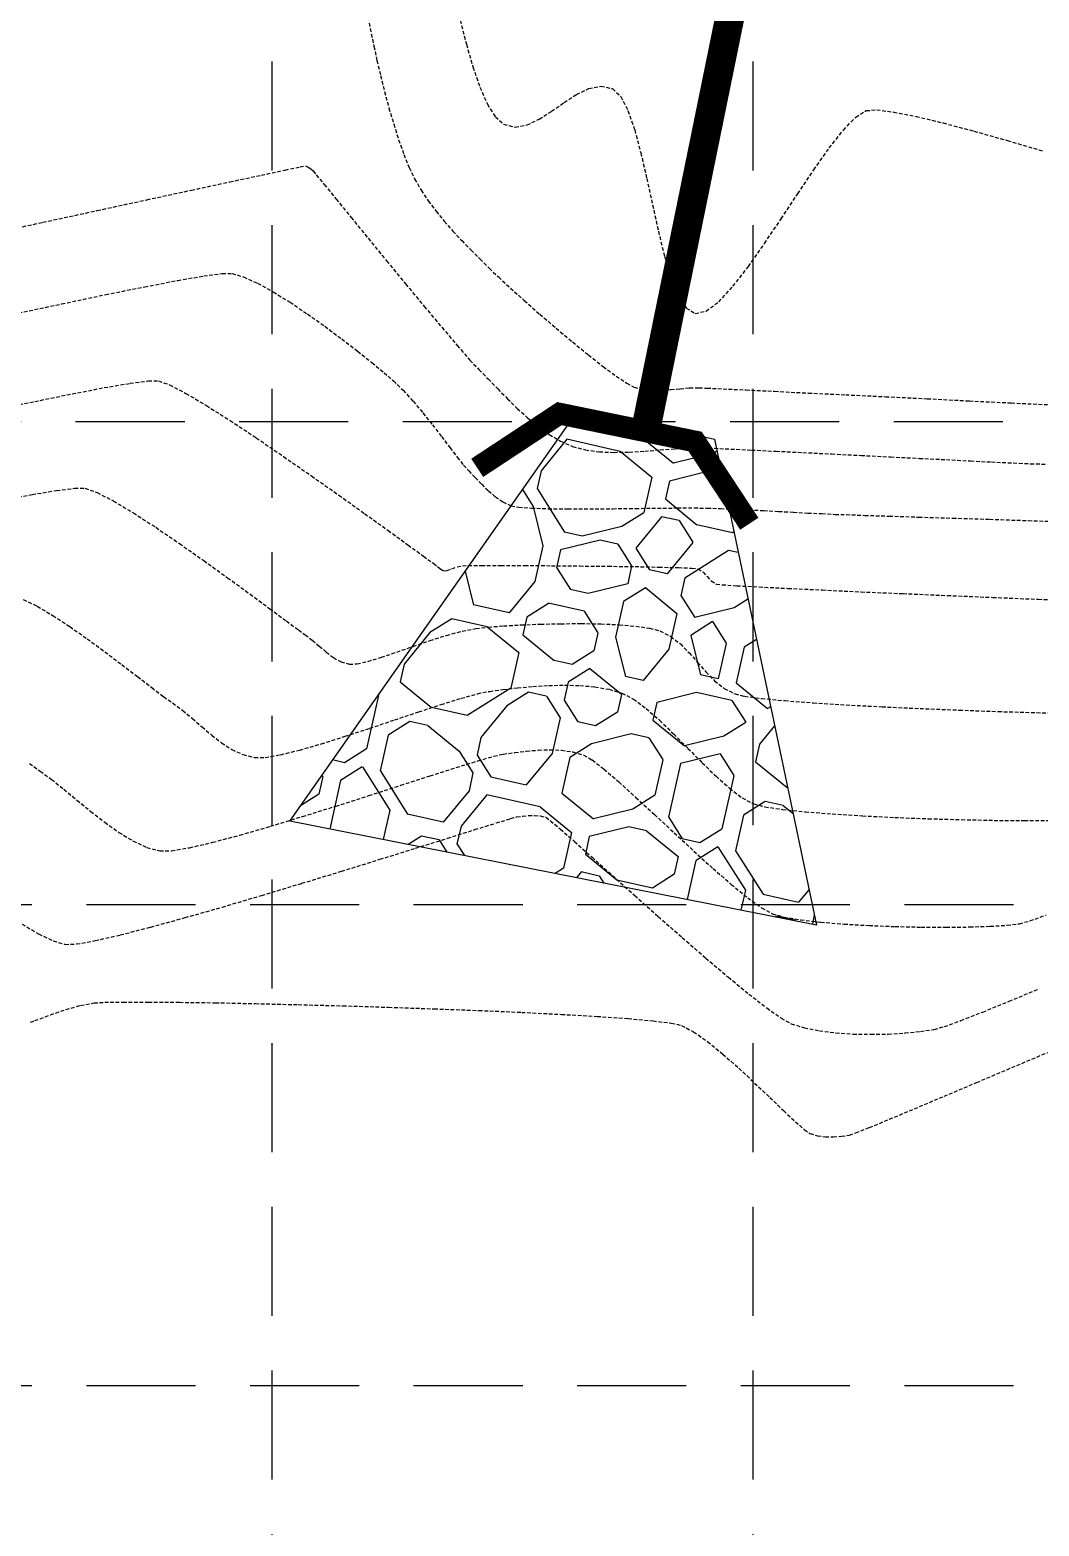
# Model space of a CAD drawing. Header units: inches. Extents: x 7994 to 10114, y 11164 to 12491.
# Drawn here: x 9004.4 to 9073.8, y 11387.6 to 11490.4 of the extents above; entities that cross this region are included whole.
import ezdxf

# ---------------------------------------------------------------- set-up
doc = ezdxf.new("R2010")
doc.units = ezdxf.units.IN
doc.header["$MEASUREMENT"] = 0
doc.linetypes.add('HIDDEN', pattern=[0.375, 0.25, -0.125])
doc.linetypes.add('x4227topo$0$HIDDEN', pattern=[0.375, 0.25, -0.125])
for name, color, linetype in [('CONTOURS', 43, 'x4227topo$0$HIDDEN'), ('GRID', 254, 'HIDDEN'), ('MISC-6', 6, 'Continuous'), ('x4227 ut01$0$P-STRM-PIPE', 2, 'Continuous')]:
    doc.layers.add(name, color=color, linetype=linetype)

# ---------------------------------------------------------------- blocks, each defined once
blk = doc.blocks.new('x4227 ut01$0$HW')
at = {"layer": 'x4227 ut01$0$P-STRM-PIPE', "const_width": 1.5}
blk.add_lwpolyline([(-8.28, 5.31), (-3.49, 0.52), (6.03, 0.52), (10.82, 5.31)], dxfattribs=at)

msp = doc.modelspace()

# ---------------------------------------------------------------- linework, layer by layer
at = {"layer": 'CONTOURS', "color": 43}
for p, q in [((9027.76, 11490.91, 1239), (9027.9, 11490.16, 1239)), ((9034.02, 11491.11, 1240), (9034.44, 11489.45, 1240)), ((9027.9, 11490.16, 1239), (9028.08, 11489.31, 1239)), ((9034.44, 11489.45, 1240), (9034.89, 11487.89, 1240)), ((9028.08, 11489.31, 1239), (9028.29, 11488.34, 1239)), ((9028.29, 11488.34, 1239), (9028.54, 11487.3, 1239)), ((9034.89, 11487.89, 1240), (9035.37, 11486.5, 1240)), ((9028.54, 11487.3, 1239), (9028.81, 11486.2, 1239)), ((9035.37, 11486.5, 1240), (9035.88, 11485.33, 1240)), ((9042.01, 11486, 1240), (9042.86, 11486.41, 1240)), ((9042.86, 11486.41, 1240), (9043.69, 11486.57, 1240)), ((9043.69, 11486.57, 1240), (9044.49, 11486.4, 1240)), ((9044.49, 11486.4, 1240), (9045.05, 11485.86, 1240)), ((9028.81, 11486.2, 1239), (9029.11, 11485.07, 1239)), ((9035.88, 11485.33, 1240), (9036.43, 11484.46, 1240)), ((9040.3, 11484.84, 1240), (9041.16, 11485.45, 1240)), ((9041.16, 11485.45, 1240), (9042.01, 11486, 1240)), ((9045.05, 11485.86, 1240), (9045.55, 11484.89, 1240)), ((9029.11, 11485.07, 1239), (9029.44, 11483.96, 1239)), ((9036.43, 11484.46, 1240), (9037, 11483.95, 1240)), ((9038.61, 11483.9, 1240), (9039.45, 11484.3, 1240)), ((9039.45, 11484.3, 1240), (9040.3, 11484.84, 1240)), ((9045.55, 11484.89, 1240), (9046.01, 11483.56, 1240)), ((9060.36, 11483.55, 1240), (9061.21, 11484.44, 1240)), ((9061.21, 11484.44, 1240), (9061.93, 11484.89, 1240)), ((9061.93, 11484.89, 1240), (9062.65, 11484.94, 1240)), ((9062.65, 11484.94, 1240), (9063.82, 11484.79, 1240)), ((9063.82, 11484.79, 1240), (9065.36, 11484.49, 1240)), ((9065.36, 11484.49, 1240), (9067.22, 11484.04, 1240)), ((9029.44, 11483.96, 1239), (9029.78, 11482.88, 1239)), ((9037, 11483.95, 1240), (9037.79, 11483.75, 1240)), ((9037.79, 11483.75, 1240), (9038.61, 11483.9, 1240)), ((9046.01, 11483.56, 1240), (9046.43, 11481.98, 1240)), ((9059.39, 11482.32, 1240), (9060.36, 11483.55, 1240)), ((9067.22, 11484.04, 1240), (9069.34, 11483.48, 1240)), ((9069.34, 11483.48, 1240), (9071.64, 11482.83, 1240)), ((9029.78, 11482.88, 1239), (9030.14, 11481.88, 1239)), ((9058.33, 11480.82, 1240), (9059.39, 11482.32, 1240)), ((9071.64, 11482.83, 1240), (9074.08, 11482.11, 1240)), ((9030.14, 11481.88, 1239), (9030.51, 11480.97, 1239)), ((9046.43, 11481.98, 1240), (9046.84, 11480.23, 1240)), ((9018.18, 11479.99, 1238), (9020.34, 11480.45, 1238)), ((9020.34, 11480.45, 1238), (9021.97, 11480.8, 1238)), ((9021.97, 11480.8, 1238), (9023, 11481.02, 1238)), ((9023, 11481.02, 1238), (9023.37, 11481.09, 1238)), ((9023.37, 11481.09, 1238), (9023.57, 11481.01, 1238)), ((9023.57, 11481.01, 1238), (9023.74, 11480.88, 1238)), ((9023.74, 11480.88, 1238), (9023.9, 11480.74, 1238)), ((9023.9, 11480.74, 1238), (9024.12, 11480.47, 1238)), ((9024.12, 11480.47, 1238), (9024.67, 11479.81, 1238)), ((9030.51, 11480.97, 1239), (9030.88, 11480.19, 1239)), ((9030.88, 11480.19, 1239), (9031.33, 11479.42, 1239)), ((9046.84, 11480.23, 1240), (9047.24, 11478.41, 1240)), ((9057.22, 11479.17, 1240), (9058.33, 11480.82, 1240)), ((9012.47, 11478.76, 1238), (9015.53, 11479.42, 1238)), ((9015.53, 11479.42, 1238), (9018.18, 11479.99, 1238)), ((9024.67, 11479.81, 1238), (9025.48, 11478.81, 1238)), ((9031.33, 11479.42, 1239), (9031.82, 11478.68, 1239)), ((9056.08, 11477.45, 1240), (9057.22, 11479.17, 1240)), ((9009.05, 11478.02, 1238), (9012.47, 11478.76, 1238)), ((9025.48, 11478.81, 1238), (9026.51, 11477.55, 1238)), ((9031.82, 11478.68, 1239), (9032.35, 11477.97, 1239)), ((9047.24, 11478.41, 1240), (9047.64, 11476.6, 1240)), ((9001.35, 11476.35, 1238), (9005.32, 11477.21, 1238)), ((9005.32, 11477.21, 1238), (9009.05, 11478.02, 1238)), ((9026.51, 11477.55, 1238), (9027.68, 11476.11, 1238)), ((9032.35, 11477.97, 1239), (9032.92, 11477.28, 1239)), ((9032.92, 11477.28, 1239), (9033.51, 11476.61, 1239)), ((9054.94, 11475.75, 1240), (9056.08, 11477.45, 1240)), ((9027.68, 11476.11, 1238), (9028.95, 11474.56, 1238)), ((9033.51, 11476.61, 1239), (9034.12, 11475.95, 1239)), ((9047.64, 11476.6, 1240), (9048.06, 11474.89, 1240)), ((9034.12, 11475.95, 1239), (9034.75, 11475.31, 1239)), ((9034.75, 11475.31, 1239), (9035.38, 11474.68, 1239)), ((9053.83, 11474.17, 1240), (9054.94, 11475.75, 1240)), ((9028.95, 11474.56, 1238), (9030.26, 11472.97, 1238)), ((9035.38, 11474.68, 1239), (9036.01, 11474.05, 1239)), ((9036.01, 11474.05, 1239), (9036.64, 11473.45, 1239)), ((9048.06, 11474.89, 1240), (9048.52, 11473.38, 1240)), ((9052.77, 11472.81, 1240), (9053.83, 11474.17, 1240)), ((9012.32, 11472.78, 1237), (9014.59, 11473.21, 1237)), ((9014.59, 11473.21, 1237), (9016.38, 11473.52, 1237)), ((9016.38, 11473.52, 1237), (9017.65, 11473.68, 1237)), ((9017.65, 11473.68, 1237), (9018.32, 11473.7, 1237)), ((9018.32, 11473.7, 1237), (9019.12, 11473.45, 1237)), ((9019.12, 11473.45, 1237), (9020.08, 11473.02, 1237)), ((9020.08, 11473.02, 1237), (9021.16, 11472.42, 1237)), ((9030.26, 11472.97, 1238), (9031.54, 11471.43, 1238)), ((9036.64, 11473.45, 1239), (9037.46, 11472.69, 1239)), ((9048.52, 11473.38, 1240), (9049.01, 11472.16, 1240)), ((9006.61, 11471.6, 1237), (9009.64, 11472.24, 1237)), ((9009.64, 11472.24, 1237), (9012.32, 11472.78, 1237)), ((9021.16, 11472.42, 1237), (9022.31, 11471.71, 1237)), ((9037.46, 11472.69, 1239), (9038.42, 11471.83, 1239)), ((9049.01, 11472.16, 1240), (9049.56, 11471.31, 1240)), ((9051.79, 11471.75, 1240), (9052.77, 11472.81, 1240)), ((9003.28, 11470.89, 1237), (9006.61, 11471.6, 1237)), ((9022.31, 11471.71, 1237), (9023.51, 11470.91, 1237)), ((9023.51, 11470.91, 1237), (9024.71, 11470.06, 1237)), ((9031.54, 11471.43, 1238), (9032.75, 11469.99, 1238)), ((9038.42, 11471.83, 1239), (9039.49, 11470.89, 1239)), ((9049.56, 11471.31, 1240), (9050.18, 11470.94, 1240)), ((9050.18, 11470.94, 1240), (9050.92, 11471.1, 1240)), ((9050.92, 11471.1, 1240), (9051.79, 11471.75, 1240)), ((9024.71, 11470.06, 1237), (9025.87, 11469.19, 1237)), ((9032.75, 11469.99, 1238), (9033.81, 11468.74, 1238)), ((9039.49, 11470.89, 1239), (9040.61, 11469.93, 1239)), ((9040.61, 11469.93, 1239), (9041.74, 11468.98, 1239)), ((9025.87, 11469.19, 1237), (9026.96, 11468.35, 1237)), ((9041.74, 11468.98, 1239), (9042.83, 11468.09, 1239)), ((9026.96, 11468.35, 1237), (9027.94, 11467.56, 1237)), ((9033.81, 11468.74, 1238), (9034.68, 11467.74, 1238)), ((9042.83, 11468.09, 1239), (9043.85, 11467.29, 1239)), ((9027.94, 11467.56, 1237), (9028.78, 11466.87, 1237)), ((9028.78, 11466.87, 1237), (9029.42, 11466.31, 1237)), ((9034.68, 11467.74, 1238), (9035.3, 11467.08, 1238)), ((9035.3, 11467.08, 1238), (9035.94, 11466.44, 1238)), ((9043.85, 11467.29, 1239), (9044.74, 11466.63, 1239)), ((9007.34, 11465.42, 1236), (9009.54, 11465.84, 1236)), ((9009.54, 11465.84, 1236), (9011.31, 11466.14, 1236)), ((9011.31, 11466.14, 1236), (9012.57, 11466.3, 1236)), ((9012.57, 11466.3, 1236), (9013.27, 11466.31, 1236)), ((9013.27, 11466.31, 1236), (9014.03, 11466.03, 1236)), ((9014.03, 11466.03, 1236), (9015.15, 11465.45, 1236)), ((9029.42, 11466.31, 1237), (9030.09, 11465.66, 1237)), ((9035.94, 11466.44, 1238), (9036.59, 11465.76, 1238)), ((9036.59, 11465.76, 1238), (9037.26, 11465.08, 1238)), ((9044.74, 11466.63, 1239), (9045.46, 11466.15, 1239)), ((9045.46, 11466.15, 1239), (9045.96, 11465.88, 1239)), ((9045.96, 11465.88, 1239), (9046.57, 11465.72, 1239)), ((9048.49, 11465.71, 1239), (9049.14, 11465.77, 1239)), ((9049.14, 11465.77, 1239), (9049.79, 11465.82, 1239)), ((9049.79, 11465.82, 1239), (9050.43, 11465.83, 1239)), ((9050.43, 11465.83, 1239), (9050.99, 11465.81, 1239)), ((9050.99, 11465.81, 1239), (9052.09, 11465.76, 1239)), ((9001.86, 11464.28, 1236), (9004.76, 11464.89, 1236)), ((9004.76, 11464.89, 1236), (9007.34, 11465.42, 1236)), ((9015.15, 11465.45, 1236), (9016.56, 11464.61, 1236)), ((9030.09, 11465.66, 1237), (9030.77, 11464.91, 1237)), ((9030.77, 11464.91, 1237), (9031.45, 11464.11, 1237)), ((9037.26, 11465.08, 1238), (9037.94, 11464.41, 1238)), ((9046.57, 11465.72, 1239), (9047.2, 11465.66, 1239)), ((9047.2, 11465.66, 1239), (9047.84, 11465.66, 1239)), ((9047.84, 11465.66, 1239), (9048.49, 11465.71, 1239)), ((9052.09, 11465.76, 1239), (9053.67, 11465.68, 1239)), ((9053.67, 11465.68, 1239), (9055.65, 11465.59, 1239)), ((9055.65, 11465.59, 1239), (9057.96, 11465.47, 1239)), ((9057.96, 11465.47, 1239), (9060.52, 11465.35, 1239)), ((9060.52, 11465.35, 1239), (9063.27, 11465.22, 1239)), ((9063.27, 11465.22, 1239), (9066.13, 11465.08, 1239)), ((9066.13, 11465.08, 1239), (9069.03, 11464.93, 1239)), ((9069.03, 11464.93, 1239), (9071.91, 11464.79, 1239)), ((9071.91, 11464.79, 1239), (9074.67, 11464.66, 1239)), ((9016.56, 11464.61, 1236), (9018.19, 11463.58, 1236)), ((9031.45, 11464.11, 1237), (9032.1, 11463.29, 1237)), ((9037.94, 11464.41, 1238), (9038.65, 11463.76, 1238)), ((9038.65, 11463.76, 1238), (9039.38, 11463.16, 1238)), ((9018.19, 11463.58, 1236), (9019.99, 11462.39, 1236)), ((9032.1, 11463.29, 1237), (9032.73, 11462.48, 1237)), ((9039.38, 11463.16, 1238), (9040.14, 11462.62, 1238)), ((9019.99, 11462.39, 1236), (9021.87, 11461.1, 1236)), ((9032.73, 11462.48, 1237), (9033.3, 11461.72, 1237)), ((9033.3, 11461.72, 1237), (9033.81, 11461.05, 1237)), ((9040.14, 11462.62, 1238), (9040.92, 11462.16, 1238)), ((9040.92, 11462.16, 1238), (9041.74, 11461.8, 1238)), ((9041.74, 11461.8, 1238), (9042.62, 11461.56, 1238)), ((9048.8, 11461.64, 1238), (9049.79, 11461.69, 1238)), ((9049.79, 11461.69, 1238), (9050.72, 11461.69, 1238)), ((9050.72, 11461.69, 1238), (9051.49, 11461.67, 1238)), ((9051.49, 11461.67, 1238), (9052.62, 11461.62, 1238)), ((9021.87, 11461.1, 1236), (9023.79, 11459.77, 1236)), ((9033.81, 11461.05, 1237), (9034.25, 11460.51, 1237)), ((9042.62, 11461.56, 1238), (9043.58, 11461.43, 1238)), ((9043.58, 11461.43, 1238), (9044.59, 11461.39, 1238)), ((9044.59, 11461.39, 1238), (9045.64, 11461.41, 1238)), ((9045.64, 11461.41, 1238), (9046.7, 11461.47, 1238)), ((9046.7, 11461.47, 1238), (9047.76, 11461.56, 1238)), ((9047.76, 11461.56, 1238), (9048.8, 11461.64, 1238)), ((9052.62, 11461.62, 1238), (9054.05, 11461.55, 1238)), ((9054.05, 11461.55, 1238), (9055.73, 11461.47, 1238)), ((9055.73, 11461.47, 1238), (9057.58, 11461.38, 1238)), ((9057.58, 11461.38, 1238), (9059.55, 11461.28, 1238)), ((9059.55, 11461.28, 1238), (9061.58, 11461.18, 1238)), ((9061.58, 11461.18, 1238), (9063.61, 11461.08, 1238)), ((9063.61, 11461.08, 1238), (9065.59, 11460.98, 1238)), ((9065.59, 11460.98, 1238), (9067.44, 11460.89, 1238)), ((9067.44, 11460.89, 1238), (9069.11, 11460.8, 1238)), ((9069.11, 11460.8, 1238), (9070.54, 11460.73, 1238)), ((9070.54, 11460.73, 1238), (9071.67, 11460.68, 1238)), ((9071.67, 11460.68, 1238), (9072.44, 11460.64, 1238)), ((9072.44, 11460.64, 1238), (9073.24, 11460.61, 1238)), ((9023.79, 11459.77, 1236), (9025.67, 11458.45, 1236)), ((9034.25, 11460.51, 1237), (9034.6, 11460.12, 1237)), ((9034.6, 11460.12, 1237), (9035.04, 11459.66, 1237)), ((9035.04, 11459.66, 1237), (9035.49, 11459.2, 1237)), ((9073.24, 11460.61, 1238), (9074.37, 11460.58, 1238)), ((9004.58, 11458.49, 1235), (9006.26, 11458.77, 1235)), ((9006.26, 11458.77, 1235), (9007.5, 11458.92, 1235)), ((9007.5, 11458.92, 1235), (9008.21, 11458.92, 1235)), ((9008.21, 11458.92, 1235), (9009.04, 11458.63, 1235)), ((9009.04, 11458.63, 1235), (9010.17, 11458.05, 1235)), ((9035.49, 11459.2, 1237), (9035.95, 11458.75, 1237)), ((9035.95, 11458.75, 1237), (9036.43, 11458.34, 1237)), ((9002.51, 11458.09, 1235), (9004.58, 11458.49, 1235)), ((9010.17, 11458.05, 1235), (9011.54, 11457.23, 1235)), ((9025.67, 11458.45, 1236), (9027.44, 11457.18, 1236)), ((9036.43, 11458.34, 1237), (9036.95, 11457.99, 1237)), ((9036.95, 11457.99, 1237), (9037.52, 11457.72, 1237)), ((9037.52, 11457.72, 1237), (9038.04, 11457.62, 1237)), ((9038.04, 11457.62, 1237), (9038.91, 11457.56, 1237)), ((9038.91, 11457.56, 1237), (9040.06, 11457.52, 1237)), ((9044.5, 11457.52, 1237), (9046.07, 11457.54, 1237)), ((9046.07, 11457.54, 1237), (9047.58, 11457.55, 1237)), ((9047.58, 11457.55, 1237), (9048.95, 11457.57, 1237)), ((9048.95, 11457.57, 1237), (9050.12, 11457.57, 1237)), ((9050.12, 11457.57, 1237), (9051.01, 11457.56, 1237)), ((9051.01, 11457.56, 1237), (9051.92, 11457.53, 1237)), ((9011.54, 11457.23, 1235), (9013.08, 11456.24, 1235)), ((9027.44, 11457.18, 1236), (9029.05, 11456.03, 1236)), ((9040.06, 11457.52, 1237), (9041.42, 11457.5, 1237)), ((9041.42, 11457.5, 1237), (9042.92, 11457.5, 1237)), ((9042.92, 11457.5, 1237), (9044.5, 11457.52, 1237)), ((9051.92, 11457.53, 1237), (9052.89, 11457.49, 1237)), ((9052.89, 11457.49, 1237), (9053.88, 11457.44, 1237)), ((9053.88, 11457.44, 1237), (9054.89, 11457.39, 1237)), ((9054.89, 11457.39, 1237), (9055.92, 11457.33, 1237)), ((9055.92, 11457.33, 1237), (9056.93, 11457.28, 1237)), ((9056.93, 11457.28, 1237), (9057.92, 11457.22, 1237)), ((9057.92, 11457.22, 1237), (9058.89, 11457.18, 1237)), ((9058.89, 11457.18, 1237), (9059.8, 11457.13, 1237)), ((9059.8, 11457.13, 1237), (9060.57, 11457.11, 1237)), ((9060.57, 11457.11, 1237), (9061.84, 11457.06, 1237)), ((9061.84, 11457.06, 1237), (9063.52, 11457.01, 1237)), ((9063.52, 11457.01, 1237), (9065.56, 11456.94, 1237)), ((9065.56, 11456.94, 1237), (9067.89, 11456.87, 1237)), ((9067.89, 11456.87, 1237), (9070.42, 11456.79, 1237)), ((9070.42, 11456.79, 1237), (9073.09, 11456.7, 1237)), ((9073.09, 11456.7, 1237), (9075.84, 11456.61, 1237)), ((9013.08, 11456.24, 1235), (9014.71, 11455.12, 1235)), ((9029.05, 11456.03, 1236), (9030.42, 11455.03, 1236)), ((9014.71, 11455.12, 1235), (9016.38, 11453.95, 1235)), ((9030.42, 11455.03, 1236), (9031.49, 11454.25, 1236)), ((9016.38, 11453.95, 1235), (9018.02, 11452.77, 1235)), ((9031.49, 11454.25, 1236), (9032.19, 11453.74, 1236)), ((9032.19, 11453.74, 1236), (9032.46, 11453.54, 1236)), ((9032.46, 11453.54, 1236), (9032.6, 11453.43, 1236)), ((9032.6, 11453.43, 1236), (9032.74, 11453.31, 1236)), ((9033.44, 11453.39, 1236), (9033.81, 11453.52, 1236)), ((9033.81, 11453.52, 1236), (9034.17, 11453.6, 1236)), ((9034.17, 11453.6, 1236), (9034.57, 11453.61, 1236)), ((9034.57, 11453.61, 1236), (9035.48, 11453.62, 1236)), ((9035.48, 11453.62, 1236), (9036.81, 11453.62, 1236)), ((9036.81, 11453.62, 1236), (9038.45, 11453.61, 1236)), ((9038.45, 11453.61, 1236), (9040.29, 11453.6, 1236)), ((9040.29, 11453.6, 1236), (9042.24, 11453.58, 1236)), ((9042.24, 11453.58, 1236), (9044.19, 11453.56, 1236)), ((9044.19, 11453.56, 1236), (9046.04, 11453.54, 1236)), ((9046.04, 11453.54, 1236), (9047.68, 11453.5, 1236)), ((9047.68, 11453.5, 1236), (9049.02, 11453.47, 1236)), ((9049.02, 11453.47, 1236), (9049.95, 11453.43, 1236)), ((9049.95, 11453.43, 1236), (9050.37, 11453.38, 1236)), ((9018.02, 11452.77, 1235), (9019.56, 11451.65, 1235)), ((9032.74, 11453.31, 1236), (9032.9, 11453.25, 1236)), ((9032.9, 11453.25, 1236), (9033.11, 11453.28, 1236)), ((9033.11, 11453.28, 1236), (9033.44, 11453.39, 1236)), ((9050.37, 11453.38, 1236), (9050.71, 11453.16, 1236)), ((9050.71, 11453.16, 1236), (9050.99, 11452.86, 1236)), ((9050.99, 11452.86, 1236), (9051.28, 11452.55, 1236)), ((9051.28, 11452.55, 1236), (9051.62, 11452.33, 1236)), ((9019.56, 11451.65, 1235), (9020.92, 11450.64, 1235)), ((9051.62, 11452.33, 1236), (9052.03, 11452.29, 1236)), ((9052.03, 11452.29, 1236), (9053.04, 11452.22, 1236)), ((9053.04, 11452.22, 1236), (9054.57, 11452.14, 1236)), ((9054.57, 11452.14, 1236), (9056.56, 11452.04, 1236)), ((9056.56, 11452.04, 1236), (9058.92, 11451.93, 1236)), ((9058.92, 11451.93, 1236), (9061.58, 11451.8, 1236)), ((9061.58, 11451.8, 1236), (9064.47, 11451.68, 1236)), ((9064.47, 11451.68, 1236), (9067.52, 11451.55, 1236)), ((9067.52, 11451.55, 1236), (9070.64, 11451.42, 1236)), ((9070.64, 11451.42, 1236), (9073.77, 11451.29, 1236)), ((9003.97, 11451.27, 1234), (9004.93, 11450.81, 1234)), ((9004.93, 11450.81, 1234), (9006.01, 11450.17, 1234)), ((9020.92, 11450.64, 1235), (9022.06, 11449.8, 1235)), ((9073.77, 11451.29, 1236), (9076.82, 11451.18, 1236)), ((9006.01, 11450.17, 1234), (9007.17, 11449.41, 1234)), ((9007.17, 11449.41, 1234), (9008.37, 11448.57, 1234)), ((9022.06, 11449.8, 1235), (9022.89, 11449.18, 1235)), ((9035.1, 11449.28, 1235), (9035.95, 11449.38, 1235)), ((9035.95, 11449.38, 1235), (9037, 11449.46, 1235)), ((9037, 11449.46, 1235), (9038.21, 11449.53, 1235)), ((9038.21, 11449.53, 1235), (9039.54, 11449.58, 1235)), ((9039.54, 11449.58, 1235), (9040.93, 11449.61, 1235)), ((9040.93, 11449.61, 1235), (9042.33, 11449.62, 1235)), ((9042.33, 11449.62, 1235), (9043.69, 11449.6, 1235)), ((9043.69, 11449.6, 1235), (9044.96, 11449.54, 1235)), ((9044.96, 11449.54, 1235), (9046.09, 11449.44, 1235)), ((9046.09, 11449.44, 1235), (9047.04, 11449.3, 1235)), ((9008.37, 11448.57, 1234), (9009.58, 11447.68, 1234)), ((9022.89, 11449.18, 1235), (9023.35, 11448.85, 1235)), ((9023.35, 11448.85, 1235), (9023.84, 11448.48, 1235)), ((9023.84, 11448.48, 1235), (9024.32, 11448.07, 1235)), ((9030.78, 11448.05, 1235), (9031.94, 11448.45, 1235)), ((9031.94, 11448.45, 1235), (9033.08, 11448.81, 1235)), ((9033.08, 11448.81, 1235), (9034.15, 11449.1, 1235)), ((9034.15, 11449.1, 1235), (9035.1, 11449.28, 1235)), ((9047.04, 11449.3, 1235), (9047.75, 11449.11, 1235)), ((9047.75, 11449.11, 1235), (9048.49, 11448.73, 1235)), ((9048.49, 11448.73, 1235), (9049.15, 11448.22, 1235)), ((9009.58, 11447.68, 1234), (9010.74, 11446.8, 1234)), ((9024.32, 11448.07, 1235), (9024.8, 11447.66, 1235)), ((9024.8, 11447.66, 1235), (9025.29, 11447.28, 1235)), ((9025.29, 11447.28, 1235), (9025.82, 11446.99, 1235)), ((9027.67, 11447.02, 1235), (9028.59, 11447.3, 1235)), ((9028.59, 11447.3, 1235), (9029.65, 11447.66, 1235)), ((9029.65, 11447.66, 1235), (9030.78, 11448.05, 1235)), ((9049.15, 11448.22, 1235), (9049.75, 11447.61, 1235)), ((9049.75, 11447.61, 1235), (9050.33, 11446.95, 1235)), ((9010.74, 11446.8, 1234), (9011.83, 11445.97, 1234)), ((9025.82, 11446.99, 1235), (9026.39, 11446.83, 1235)), ((9026.39, 11446.83, 1235), (9026.92, 11446.85, 1235)), ((9026.92, 11446.85, 1235), (9027.67, 11447.02, 1235)), ((9050.33, 11446.95, 1235), (9050.91, 11446.3, 1235)), ((9050.91, 11446.3, 1235), (9051.51, 11445.69, 1235)), ((9011.83, 11445.97, 1234), (9012.8, 11445.22, 1234)), ((9012.8, 11445.22, 1234), (9013.62, 11444.6, 1234)), ((9036.96, 11445.08, 1234), (9037.96, 11445.2, 1234)), ((9037.96, 11445.2, 1234), (9039.02, 11445.29, 1234)), ((9039.02, 11445.29, 1234), (9040.1, 11445.36, 1234)), ((9040.1, 11445.36, 1234), (9041.18, 11445.39, 1234)), ((9041.18, 11445.39, 1234), (9042.25, 11445.36, 1234)), ((9042.25, 11445.36, 1234), (9043.28, 11445.27, 1234)), ((9043.28, 11445.27, 1234), (9044.25, 11445.1, 1234)), ((9051.51, 11445.69, 1235), (9052.17, 11445.16, 1235)), ((9013.62, 11444.6, 1234), (9014.24, 11444.16, 1234)), ((9014.24, 11444.16, 1234), (9014.93, 11443.65, 1234)), ((9032.71, 11444.06, 1234), (9034.08, 11444.48, 1234)), ((9034.08, 11444.48, 1234), (9035.21, 11444.8, 1234)), ((9035.21, 11444.8, 1234), (9036.04, 11444.96, 1234)), ((9036.04, 11444.96, 1234), (9036.96, 11445.08, 1234)), ((9044.25, 11445.1, 1234), (9045.13, 11444.84, 1234)), ((9045.13, 11444.84, 1234), (9045.93, 11444.43, 1234)), ((9045.93, 11444.43, 1234), (9046.8, 11443.78, 1234)), ((9052.17, 11445.16, 1235), (9052.91, 11444.78, 1235)), ((9052.91, 11444.78, 1235), (9053.57, 11444.62, 1235)), ((9053.57, 11444.62, 1235), (9054.74, 11444.47, 1235)), ((9054.74, 11444.47, 1235), (9056.34, 11444.32, 1235)), ((9056.34, 11444.32, 1235), (9058.3, 11444.17, 1235)), ((9058.3, 11444.17, 1235), (9060.55, 11444.03, 1235)), ((9014.93, 11443.65, 1234), (9015.6, 11443.09, 1234)), ((9029.51, 11443, 1234), (9031.17, 11443.55, 1234)), ((9031.17, 11443.55, 1234), (9032.71, 11444.06, 1234)), ((9046.8, 11443.78, 1234), (9047.72, 11442.97, 1234)), ((9060.55, 11444.03, 1235), (9063.02, 11443.9, 1235)), ((9063.02, 11443.9, 1235), (9065.63, 11443.78, 1235)), ((9065.63, 11443.78, 1235), (9068.33, 11443.67, 1235)), ((9068.33, 11443.67, 1235), (9071.02, 11443.57, 1235)), ((9071.02, 11443.57, 1235), (9073.66, 11443.5, 1235)), ((9073.66, 11443.5, 1235), (9076.16, 11443.44, 1235)), ((9015.6, 11443.09, 1234), (9016.26, 11442.51, 1234)), ((9016.26, 11442.51, 1234), (9016.93, 11441.95, 1234)), ((9026.1, 11441.87, 1234), (9027.8, 11442.42, 1234)), ((9027.8, 11442.42, 1234), (9029.51, 11443, 1234)), ((9047.72, 11442.97, 1234), (9048.69, 11442.03, 1234)), ((9016.93, 11441.95, 1234), (9017.61, 11441.42, 1234)), ((9017.61, 11441.42, 1234), (9018.32, 11440.96, 1234)), ((9022.97, 11440.92, 1234), (9024.47, 11441.35, 1234)), ((9024.47, 11441.35, 1234), (9026.1, 11441.87, 1234)), ((9048.69, 11442.03, 1234), (9049.67, 11441.04, 1234)), ((9018.32, 11440.96, 1234), (9019.07, 11440.62, 1234)), ((9019.07, 11440.62, 1234), (9019.88, 11440.41, 1234)), ((9019.88, 11440.41, 1234), (9020.61, 11440.41, 1234)), ((9020.61, 11440.41, 1234), (9021.66, 11440.6, 1234)), ((9021.66, 11440.6, 1234), (9022.97, 11440.92, 1234)), ((9033.74, 11439.72, 1233), (9035.23, 11440.18, 1233)), ((9035.23, 11440.18, 1233), (9036.33, 11440.5, 1233)), ((9036.33, 11440.5, 1233), (9036.97, 11440.65, 1233)), ((9036.97, 11440.65, 1233), (9037.77, 11440.75, 1233)), ((9037.77, 11440.75, 1233), (9038.57, 11440.85, 1233)), ((9038.57, 11440.85, 1233), (9039.38, 11440.92, 1233)), ((9039.38, 11440.92, 1233), (9040.18, 11440.95, 1233)), ((9040.18, 11440.95, 1233), (9040.98, 11440.91, 1233)), ((9040.98, 11440.91, 1233), (9041.76, 11440.79, 1233)), ((9041.76, 11440.79, 1233), (9042.51, 11440.57, 1233)), ((9042.51, 11440.57, 1233), (9043.09, 11440.24, 1233)), ((9043.09, 11440.24, 1233), (9043.9, 11439.61, 1233)), ((9049.67, 11441.04, 1234), (9050.65, 11440.05, 1234)), ((9050.65, 11440.05, 1234), (9051.61, 11439.12, 1234)), ((9004.39, 11440, 1233), (9005.13, 11439.47, 1233)), ((9005.13, 11439.47, 1233), (9005.91, 11438.91, 1233)), ((9029.93, 11438.5, 1233), (9031.95, 11439.15, 1233)), ((9031.95, 11439.15, 1233), (9033.74, 11439.72, 1233)), ((9043.9, 11439.61, 1233), (9044.92, 11438.73, 1233)), ((9051.61, 11439.12, 1234), (9052.54, 11438.3, 1234)), ((9005.91, 11438.91, 1233), (9006.76, 11438.23, 1233)), ((9006.76, 11438.23, 1233), (9007.66, 11437.48, 1233)), ((9027.74, 11437.79, 1233), (9029.93, 11438.5, 1233)), ((9044.92, 11438.73, 1233), (9046.09, 11437.67, 1233)), ((9052.54, 11438.3, 1234), (9053.4, 11437.64, 1234)), ((9007.66, 11437.48, 1233), (9008.61, 11436.71, 1233)), ((9023.18, 11436.36, 1233), (9025.47, 11437.07, 1233)), ((9025.47, 11437.07, 1233), (9027.74, 11437.79, 1233)), ((9046.09, 11437.67, 1233), (9047.37, 11436.49, 1233)), ((9053.4, 11437.64, 1234), (9054.19, 11437.22, 1234)), ((9054.19, 11437.22, 1234), (9054.97, 11437.02, 1234)), ((9054.97, 11437.02, 1234), (9056.17, 11436.84, 1234)), ((9008.61, 11436.71, 1233), (9009.58, 11435.96, 1233)), ((9009.58, 11435.96, 1233), (9010.55, 11435.26, 1233)), ((9020.96, 11435.68, 1233), (9023.18, 11436.36, 1233)), ((9036.49, 11435.91, 1232), (9037.48, 11436.21, 1232)), ((9037.48, 11436.21, 1232), (9037.91, 11436.33, 1232)), ((9037.91, 11436.33, 1232), (9038.31, 11436.38, 1232)), ((9038.31, 11436.38, 1232), (9038.71, 11436.42, 1232)), ((9038.71, 11436.42, 1232), (9039.12, 11436.43, 1232)), ((9039.12, 11436.43, 1232), (9039.51, 11436.4, 1232)), ((9039.51, 11436.4, 1232), (9039.9, 11436.3, 1232)), ((9039.9, 11436.3, 1232), (9040.22, 11436.06, 1232)), ((9040.22, 11436.06, 1232), (9040.9, 11435.49, 1232)), ((9047.37, 11436.49, 1233), (9048.72, 11435.24, 1233)), ((9056.17, 11436.84, 1234), (9057.74, 11436.68, 1234)), ((9057.74, 11436.68, 1234), (9059.6, 11436.53, 1234)), ((9059.6, 11436.53, 1234), (9061.68, 11436.4, 1234)), ((9061.68, 11436.4, 1234), (9063.9, 11436.29, 1234)), ((9063.9, 11436.29, 1234), (9066.2, 11436.2, 1234)), ((9066.2, 11436.2, 1234), (9068.49, 11436.14, 1234)), ((9068.49, 11436.14, 1234), (9070.72, 11436.09, 1234)), ((9070.72, 11436.09, 1234), (9072.81, 11436.07, 1234)), ((9072.81, 11436.07, 1234), (9074.68, 11436.08, 1234)), ((9010.55, 11435.26, 1233), (9011.52, 11434.67, 1233)), ((9017, 11434.58, 1233), (9018.87, 11435.08, 1233)), ((9018.87, 11435.08, 1233), (9020.96, 11435.68, 1233)), ((9033.15, 11434.86, 1232), (9035.02, 11435.45, 1232)), ((9035.02, 11435.45, 1232), (9036.49, 11435.91, 1232)), ((9040.9, 11435.49, 1232), (9041.87, 11434.64, 1232)), ((9048.72, 11435.24, 1233), (9050.07, 11433.98, 1233)), ((9011.52, 11434.67, 1233), (9012.46, 11434.23, 1233)), ((9012.46, 11434.23, 1233), (9013.36, 11433.99, 1233)), ((9013.36, 11433.99, 1233), (9014.17, 11434, 1233)), ((9014.17, 11434, 1233), (9015.4, 11434.21, 1233)), ((9015.4, 11434.21, 1233), (9017, 11434.58, 1233)), ((9028.49, 11433.41, 1232), (9030.94, 11434.17, 1232)), ((9030.94, 11434.17, 1232), (9033.15, 11434.86, 1232)), ((9041.87, 11434.64, 1232), (9043.08, 11433.55, 1232)), ((9050.07, 11433.98, 1233), (9051.4, 11432.78, 1233)), ((9025.85, 11432.59, 1232), (9028.49, 11433.41, 1232)), ((9043.08, 11433.55, 1232), (9044.48, 11432.3, 1232)), ((9023.12, 11431.76, 1232), (9025.85, 11432.59, 1232)), ((9044.48, 11432.3, 1232), (9046.02, 11430.92, 1232)), ((9051.4, 11432.78, 1233), (9052.65, 11431.69, 1233)), ((9017.66, 11430.13, 1232), (9020.36, 11430.93, 1232)), ((9020.36, 11430.93, 1232), (9023.12, 11431.76, 1232)), ((9046.02, 11430.92, 1232), (9047.63, 11429.48, 1232)), ((9052.65, 11431.69, 1233), (9053.78, 11430.77, 1233)), ((9015.09, 11429.4, 1232), (9017.66, 11430.13, 1232)), ((9053.78, 11430.77, 1233), (9054.74, 11430.07, 1233)), ((9054.74, 11430.07, 1233), (9055.48, 11429.67, 1233)), ((9003.89, 11428.96, 1232), (9005.02, 11428.29, 1232)), ((9010.64, 11428.21, 1232), (9012.72, 11428.75, 1232)), ((9012.72, 11428.75, 1232), (9015.09, 11429.4, 1232)), ((9047.63, 11429.48, 1232), (9049.28, 11428.03, 1232)), ((9055.48, 11429.67, 1233), (9056.29, 11429.44, 1233)), ((9056.29, 11429.44, 1233), (9057.42, 11429.25, 1233)), ((9057.42, 11429.25, 1233), (9058.81, 11429.09, 1233)), ((9058.81, 11429.09, 1233), (9060.41, 11428.96, 1233)), ((9060.41, 11428.96, 1233), (9062.13, 11428.86, 1233)), ((9062.13, 11428.86, 1233), (9063.92, 11428.79, 1233)), ((9063.92, 11428.79, 1233), (9065.71, 11428.75, 1233)), ((9065.71, 11428.75, 1233), (9067.44, 11428.74, 1233)), ((9067.44, 11428.74, 1233), (9069.05, 11428.76, 1233)), ((9069.05, 11428.76, 1233), (9070.46, 11428.81, 1233)), ((9070.46, 11428.81, 1233), (9071.62, 11428.88, 1233)), ((9071.62, 11428.88, 1233), (9072.46, 11428.98, 1233)), ((9072.46, 11428.98, 1233), (9073.19, 11429.18, 1233)), ((9073.19, 11429.18, 1233), (9074.3, 11429.58, 1233)), ((9005.02, 11428.29, 1232), (9006.03, 11427.81, 1232)), ((9006.03, 11427.81, 1232), (9006.85, 11427.56, 1232)), ((9007.63, 11427.59, 1232), (9008.91, 11427.82, 1232)), ((9008.91, 11427.82, 1232), (9010.64, 11428.21, 1232)), ((9049.28, 11428.03, 1232), (9050.9, 11426.62, 1232)), ((9006.85, 11427.56, 1232), (9007.63, 11427.59, 1232)), ((9050.9, 11426.62, 1232), (9052.45, 11425.31, 1232)), ((9052.45, 11425.31, 1232), (9053.86, 11424.15, 1232)), ((9008.84, 11423.54, 1231), (9009.57, 11423.58, 1231)), ((9009.57, 11423.58, 1231), (9010.84, 11423.6, 1231)), ((9010.84, 11423.6, 1231), (9012.58, 11423.6, 1231)), ((9012.58, 11423.6, 1231), (9014.72, 11423.58, 1231)), ((9014.72, 11423.58, 1231), (9017.19, 11423.55, 1231)), ((9053.86, 11424.15, 1232), (9055.09, 11423.19, 1232)), ((9069.94, 11422.91, 1232), (9071.75, 11423.65, 1232)), ((9071.75, 11423.65, 1232), (9073.83, 11424.52, 1232)), ((9004.77, 11422.32, 1231), (9005.84, 11422.72, 1231)), ((9005.84, 11422.72, 1231), (9006.9, 11423.08, 1231)), ((9006.9, 11423.08, 1231), (9007.91, 11423.37, 1231)), ((9007.91, 11423.37, 1231), (9008.84, 11423.54, 1231)), ((9017.19, 11423.55, 1231), (9019.93, 11423.49, 1231)), ((9019.93, 11423.49, 1231), (9022.88, 11423.42, 1231)), ((9022.88, 11423.42, 1231), (9025.95, 11423.34, 1231)), ((9025.95, 11423.34, 1231), (9029.09, 11423.24, 1231)), ((9029.09, 11423.24, 1231), (9032.23, 11423.13, 1231)), ((9032.23, 11423.13, 1231), (9035.3, 11423.02, 1231)), ((9035.3, 11423.02, 1231), (9038.24, 11422.89, 1231)), ((9038.24, 11422.89, 1231), (9040.97, 11422.75, 1231)), ((9040.97, 11422.75, 1231), (9043.43, 11422.61, 1231)), ((9043.43, 11422.61, 1231), (9045.56, 11422.46, 1231)), ((9055.09, 11423.19, 1232), (9056.08, 11422.5, 1232)), ((9068.44, 11422.32, 1232), (9069.94, 11422.91, 1232)), ((9004.46, 11422.21, 1231), (9004.77, 11422.32, 1231)), ((9045.56, 11422.46, 1231), (9047.27, 11422.3, 1231)), ((9047.27, 11422.3, 1231), (9048.52, 11422.15, 1231)), ((9048.52, 11422.15, 1231), (9049.23, 11421.99, 1231)), ((9049.23, 11421.99, 1231), (9050.06, 11421.55, 1231)), ((9050.06, 11421.55, 1231), (9051.02, 11420.88, 1231)), ((9056.08, 11422.5, 1232), (9056.77, 11422.11, 1232)), ((9056.77, 11422.11, 1232), (9057.68, 11421.83, 1232)), ((9057.68, 11421.83, 1232), (9058.71, 11421.62, 1232)), ((9058.71, 11421.62, 1232), (9059.84, 11421.48, 1232)), ((9064.6, 11421.47, 1232), (9065.67, 11421.58, 1232)), ((9065.67, 11421.58, 1232), (9066.61, 11421.72, 1232)), ((9066.61, 11421.72, 1232), (9067.31, 11421.91, 1232)), ((9067.31, 11421.91, 1232), (9068.44, 11422.32, 1232)), ((9051.02, 11420.88, 1231), (9052.07, 11420.02, 1231)), ((9059.84, 11421.48, 1232), (9061.03, 11421.4, 1232)), ((9061.03, 11421.4, 1232), (9062.25, 11421.38, 1232)), ((9062.25, 11421.38, 1232), (9063.45, 11421.4, 1232)), ((9063.45, 11421.4, 1232), (9064.6, 11421.47, 1232)), ((9052.07, 11420.02, 1231), (9053.17, 11419.05, 1231)), ((9071.94, 11419.09, 1231), (9074.44, 11420.14, 1231)), ((9053.17, 11419.05, 1231), (9054.26, 11418.03, 1231)), ((9069.53, 11418.07, 1231), (9071.94, 11419.09, 1231)), ((9054.26, 11418.03, 1231), (9055.3, 11417.04, 1231)), ((9067.28, 11417.12, 1231), (9069.53, 11418.07, 1231)), ((9055.3, 11417.04, 1231), (9056.25, 11416.13, 1231)), ((9065.25, 11416.26, 1231), (9067.28, 11417.12, 1231)), ((9056.25, 11416.13, 1231), (9057.06, 11415.37, 1231)), ((9057.06, 11415.37, 1231), (9057.68, 11414.82, 1231)), ((9062.15, 11414.97, 1231), (9063.52, 11415.54, 1231)), ((9063.52, 11415.54, 1231), (9065.25, 11416.26, 1231)), ((9057.68, 11414.82, 1231), (9058.06, 11414.56, 1231)), ((9058.06, 11414.56, 1231), (9058.58, 11414.41, 1231)), ((9058.58, 11414.41, 1231), (9059.12, 11414.34, 1231)), ((9059.12, 11414.34, 1231), (9059.67, 11414.33, 1231)), ((9059.67, 11414.33, 1231), (9060.23, 11414.37, 1231)), ((9060.23, 11414.37, 1231), (9060.77, 11414.45, 1231)), ((9060.77, 11414.45, 1231), (9061.21, 11414.6, 1231)), ((9061.21, 11414.6, 1231), (9062.15, 11414.97, 1231))]:
    msp.add_line(p, q, dxfattribs=at)
at = {"layer": 'GRID', "color": 253, "linetype": 'HIDDEN', "ltscale": 30}
for p, q in [((9021.07, 12455.77), (9021.07, 11298)), ((9054.14, 12455.77), (9054.14, 11298)), ((8028.82, 11463.52), (10079.47, 11463.52)), ((8029.56, 11430.3), (10080.21, 11430.3)), ((8029.56, 11397.23), (10080.21, 11397.23))]:
    msp.add_line(p, q, dxfattribs=at)
at = {"layer": 'MISC-6', "color": 1}
for p, q in [((9022.29, 11436.04), (9042.21, 11464.41)), ((9042.21, 11464.41), (9051.49, 11462.3)), ((9044.77, 11463.82), (9044.06, 11462.96)), ((9041.6, 11463.54), (9041.62, 11463.52)), ((9044.06, 11462.96), (9041.62, 11463.51)), ((9046.72, 11463.38), (9046.51, 11462.41)), ((9041.34, 11462.29), (9039.57, 11460.12)), ((9045.01, 11461.46), (9041.34, 11462.29)), ((9046.51, 11462.41), (9048.67, 11460.64)), ((9051.49, 11462.3), (9058.51, 11428.89)), ((9045.01, 11461.47), (9047.18, 11459.69)), ((9051.39, 11461.31), (9048.68, 11460.64)), ((9051.66, 11461.48), (9051.39, 11461.31)), ((9039.57, 11460.12), (9039.3, 11458.9)), ((9047.18, 11459.69), (9046.63, 11457.25)), ((9051.12, 11460.09), (9048.4, 11459.42)), ((9052, 11459.89), (9051.12, 11460.09)), ((9038.3, 11458.83), (9039.02, 11457.68)), ((9039.3, 11458.9), (9041.19, 11455.91)), ((9048.4, 11459.42), (9048.12, 11458.19)), ((9039.02, 11457.68), (9039.69, 11454.96)), ((9048.12, 11458.2), (9050.29, 11456.42)), ((9046.63, 11457.24), (9045.13, 11456.3)), ((9047.85, 11456.97), (9046.08, 11454.81)), ((9049.07, 11456.7), (9047.85, 11456.97)), ((9049.07, 11456.7), (9050.02, 11455.21)), ((9042.41, 11455.63), (9041.19, 11455.91)), ((9045.13, 11456.3), (9042.41, 11455.63)), ((9052.74, 11455.87), (9050.29, 11456.42)), ((9052.83, 11455.93), (9052.74, 11455.87)), ((9039.69, 11454.96), (9039.14, 11452.52)), ((9040.91, 11454.68), (9040.64, 11453.46)), ((9043.63, 11455.35), (9040.91, 11454.68)), ((9044.85, 11455.08), (9043.63, 11455.35)), ((9044.86, 11455.08), (9045.8, 11453.59)), ((9046.08, 11454.81), (9047.03, 11453.31)), ((9050.02, 11455.2), (9048.25, 11453.03)), ((9052.46, 11454.65), (9049.47, 11452.75)), ((9052.46, 11454.65), (9049.47, 11452.75)), ((9053.13, 11454.5), (9052.46, 11454.65)), ((9040.64, 11453.47), (9041.59, 11451.97)), ((9045.8, 11453.58), (9045.53, 11452.36)), ((9034.35, 11453.22), (9034.93, 11450.89)), ((9039.14, 11452.52), (9037.37, 11450.35)), ((9048.24, 11453.03), (9047.02, 11453.31)), ((9049.47, 11452.76), (9049.19, 11451.53)), ((9042.81, 11451.69), (9041.58, 11451.96)), ((9045.53, 11452.36), (9042.81, 11451.69)), ((9046.75, 11452.08), (9045.25, 11451.14)), ((9046.75, 11452.09), (9048.92, 11450.31)), ((9049.19, 11451.54), (9050.14, 11450.04)), ((9037.37, 11450.35), (9034.92, 11450.9)), ((9040.09, 11451.01), (9038.59, 11450.07)), ((9042.53, 11450.47), (9040.09, 11451.02)), ((9042.53, 11450.47), (9043.48, 11448.98)), ((9045.25, 11451.14), (9044.7, 11448.69)), ((9052.86, 11450.71), (9050.14, 11450.04)), ((9053.8, 11451.3), (9052.86, 11450.71)), ((9033.43, 11449.95), (9031.93, 11449)), ((9035.87, 11449.4), (9033.43, 11449.95)), ((9035.87, 11449.4), (9038.04, 11447.63)), ((9038.59, 11450.07), (9038.32, 11448.85)), ((9048.92, 11450.31), (9048.37, 11447.87)), ((9051.36, 11449.76), (9049.86, 11448.81)), ((9051.36, 11449.77), (9052.31, 11448.27)), ((9031.93, 11449.01), (9030.16, 11446.84)), ((9038.31, 11448.85), (9040.48, 11447.08)), ((9043.48, 11448.97), (9043.2, 11447.75)), ((9044.7, 11448.69), (9045.37, 11445.97)), ((9049.86, 11448.81), (9050.53, 11446.09)), ((9054.38, 11448.53), (9053.53, 11447.99)), ((9038.04, 11447.63), (9037.49, 11445.18)), ((9043.2, 11447.75), (9041.71, 11446.8)), ((9048.37, 11447.87), (9046.59, 11445.7)), ((9052.31, 11448.26), (9051.76, 11445.82)), ((9053.53, 11447.99), (9052.98, 11445.55)), ((9030.16, 11446.84), (9029.88, 11445.61)), ((9041.71, 11446.8), (9040.48, 11447.08)), ((9042.93, 11446.52), (9041.43, 11445.58)), ((9042.93, 11446.53), (9045.1, 11444.76)), ((9029.88, 11445.62), (9032.05, 11443.84)), ((9041.43, 11445.58), (9041.16, 11444.36)), ((9046.59, 11445.7), (9045.37, 11445.98)), ((9051.76, 11445.82), (9050.53, 11446.1)), ((9052.98, 11445.55), (9055.15, 11443.78)), ((9028.39, 11444.67), (9027.56, 11441)), ((9028.37, 11444.7), (9028.39, 11444.67)), ((9037.49, 11445.18), (9034.5, 11443.29)), ((9038.71, 11444.91), (9037.21, 11443.96)), ((9039.93, 11444.63), (9038.71, 11444.91)), ((9039.94, 11444.64), (9040.88, 11443.14)), ((9041.16, 11444.36), (9042.1, 11442.87)), ((9045.1, 11444.75), (9044.82, 11443.53)), ((9047.54, 11444.2), (9047.26, 11442.98)), ((9050.26, 11444.87), (9047.54, 11444.2)), ((9052.7, 11444.32), (9050.26, 11444.87)), ((9052.7, 11444.33), (9053.65, 11442.83)), ((9034.5, 11443.29), (9032.05, 11443.84)), ((9037.22, 11443.96), (9035.44, 11441.79)), ((9040.88, 11443.14), (9040.33, 11440.69)), ((9044.82, 11443.53), (9043.32, 11442.58)), ((9055.36, 11443.9), (9055.15, 11443.77)), ((9055.36, 11443.9), (9055.15, 11443.77)), ((9030.55, 11442.89), (9029.06, 11441.94)), ((9031.78, 11442.62), (9030.55, 11442.89)), ((9031.78, 11442.62), (9033.94, 11440.85)), ((9043.32, 11442.59), (9042.1, 11442.86)), ((9047.26, 11442.98), (9049.43, 11441.21)), ((9053.65, 11442.82), (9052.15, 11441.88)), ((9055.63, 11442.59), (9054.6, 11441.33)), ((9029.06, 11441.95), (9028.51, 11439.5)), ((9035.44, 11441.79), (9035.17, 11440.57)), ((9043.05, 11441.36), (9041.55, 11440.41)), ((9045.77, 11442.03), (9043.05, 11441.36)), ((9046.99, 11441.76), (9045.77, 11442.03)), ((9046.99, 11441.76), (9047.94, 11440.27)), ((9052.15, 11441.88), (9049.43, 11441.21)), ((9054.6, 11441.33), (9054.32, 11440.11)), ((9026.06, 11440.05), (9025.24, 11440.24)), ((9027.56, 11441), (9026.06, 11440.05)), ((9033.95, 11440.85), (9034.89, 11439.36)), ((9035.17, 11440.58), (9036.12, 11439.08)), ((9040.33, 11440.69), (9038.56, 11438.53)), ((9041.55, 11440.42), (9041, 11437.97)), ((9047.94, 11440.26), (9047.39, 11437.82)), ((9051.88, 11440.66), (9049.16, 11439.99)), ((9051.88, 11440.66), (9052.83, 11439.17)), ((9054.32, 11440.11), (9056.49, 11438.34)), ((9024.57, 11439.11), (9024.29, 11437.89)), ((9024.49, 11439.17), (9024.57, 11439.11)), ((9027.28, 11439.78), (9025.79, 11438.83)), ((9027.29, 11439.78), (9029.18, 11436.79)), ((9028.51, 11439.51), (9030.4, 11436.52)), ((9034.89, 11439.35), (9034.62, 11438.13)), ((9038.56, 11438.52), (9036.11, 11439.07)), ((9049.16, 11439.99), (9048.33, 11436.32)), ((9052.82, 11439.16), (9052, 11435.5)), ((9025.79, 11438.83), (9025.04, 11435.49)), ((9034.62, 11438.13), (9032.84, 11435.96)), ((9056.53, 11438.33), (9056.49, 11438.34)), ((9024.29, 11437.88), (9023.03, 11437.09)), ((9035.84, 11437.85), (9034.07, 11435.69)), ((9039.5, 11437.03), (9035.84, 11437.85)), ((9039.5, 11437.03), (9041.67, 11435.26)), ((9041, 11437.97), (9043.17, 11436.2)), ((9047.39, 11437.82), (9045.89, 11436.87)), ((9054.99, 11437.39), (9053.49, 11436.44)), ((9056.21, 11437.11), (9054.99, 11437.39)), ((9056.21, 11437.12), (9056.9, 11436.56)), ((9058.51, 11428.89), (9022.29, 11436.04)), ((9029.18, 11436.79), (9028.72, 11434.77)), ((9032.84, 11435.96), (9030.4, 11436.51)), ((9045.89, 11436.87), (9043.17, 11436.2)), ((9048.33, 11436.33), (9049.28, 11434.83)), ((9053.49, 11436.44), (9052.94, 11434)), ((9031.35, 11435.01), (9030.43, 11434.43)), ((9032.57, 11434.74), (9031.35, 11435.01)), ((9034.07, 11435.68), (9033.79, 11434.46)), ((9041.67, 11435.25), (9041.12, 11432.81)), ((9042.89, 11434.98), (9042.62, 11433.76)), ((9045.61, 11435.65), (9042.89, 11434.98)), ((9046.83, 11435.37), (9045.61, 11435.65)), ((9046.83, 11435.38), (9049, 11433.6)), ((9052, 11435.49), (9050.5, 11434.55)), ((9032.57, 11434.74), (9033.1, 11433.9)), ((9033.79, 11434.47), (9034.3, 11433.67)), ((9050.5, 11434.55), (9049.28, 11434.82)), ((9051.72, 11434.27), (9050.23, 11433.32)), ((9051.72, 11434.28), (9053.62, 11431.28)), ((9052.95, 11434), (9054.84, 11431.01)), ((9042.62, 11433.76), (9044.79, 11431.99)), ((9049, 11433.6), (9048.73, 11432.38)), ((9050.22, 11433.33), (9049.62, 11430.64)), ((9041.12, 11432.81), (9040.54, 11432.44)), ((9042.34, 11432.54), (9042.02, 11432.14)), ((9043.56, 11432.26), (9042.34, 11432.54)), ((9043.57, 11432.27), (9043.88, 11431.78)), ((9047.23, 11431.43), (9044.79, 11431.98)), ((9048.73, 11432.38), (9047.23, 11431.43)), ((9053.62, 11431.28), (9053.31, 11429.92)), ((9057.28, 11430.45), (9054.84, 11431)), ((9058, 11431.33), (9057.28, 11430.46)), ((9055.78, 11429.5), (9055.69, 11429.45)), ((9057.01, 11429.23), (9055.78, 11429.51)), ((9057.01, 11429.24), (9057.04, 11429.18)), ((9058.36, 11429.57), (9058.23, 11428.96)), ((9058.23, 11428.96), (9058.24, 11428.94))]:
    msp.add_line(p, q, dxfattribs=at)
at = {"layer": 'x4227 ut01$0$P-STRM-PIPE', "color": 5, "const_width": 2}
msp.add_lwpolyline([(9069.89, 11576.32), (9046.85, 11463.35)], dxfattribs=at)

# ---------------------------------------------------------------- block references
at = {"layer": 'x4227 ut01$0$P-STRM-PIPE', "color": 5, "rotation": 168.3895671123744}
msp.add_blockref('x4227 ut01$0$HW', (9046.85, 11463.35), dxfattribs=at)

doc.saveas('drawing.dxf')
